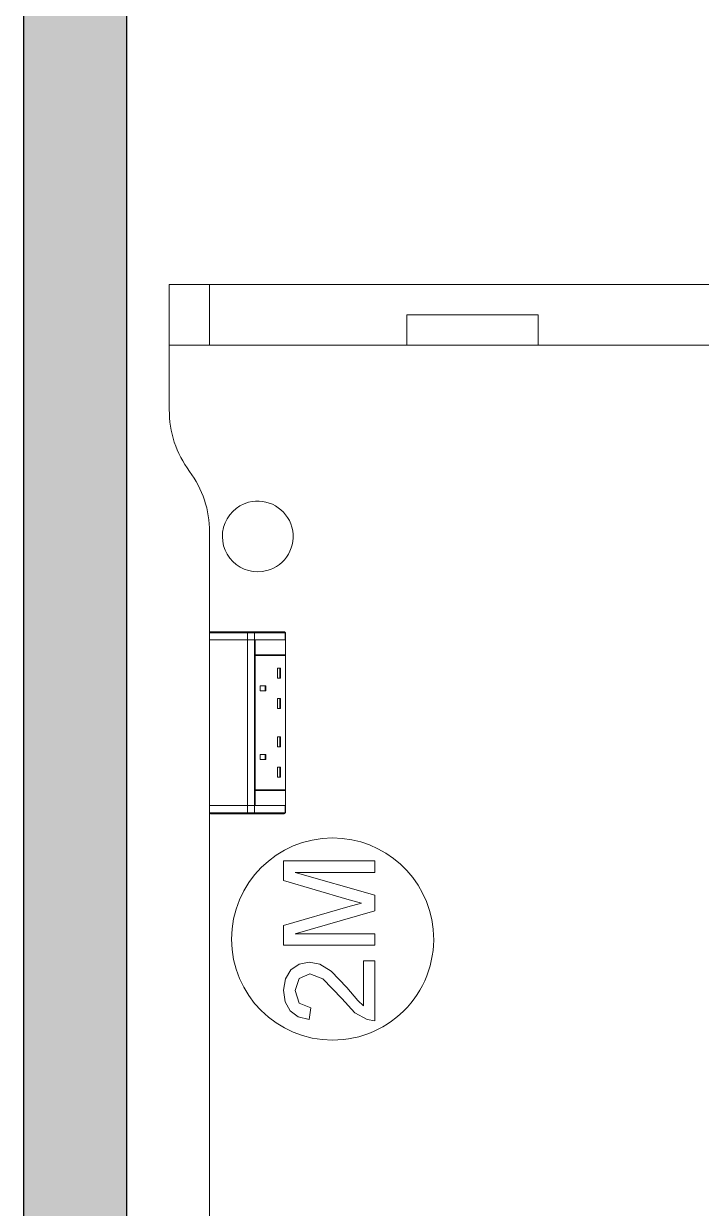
# Model space of a CAD drawing. Header units: millimetres. Extents: x 155927 to 295199, y -4084 to 97293.
# Drawn here: x 220049 to 220719, y 10069 to 11241 of the extents above; entities that cross this region are included whole.
import ezdxf

# ---------------------------------------------------------------- set-up
doc = ezdxf.new("R2010")
doc.units = ezdxf.units.MM
doc.header["$MEASUREMENT"] = 0
for name, color, linetype, lineweight in [('A-WALL-PATT', 7, 'CONTINUOUS', 9), ('I-FURN', 8, 'CONTINUOUS', 9), ('I-WALL', 7, 'CONTINUOUS', 9)]:
    doc.layers.add(name, color=color, linetype=linetype, lineweight=lineweight)

msp = doc.modelspace()

# ---------------------------------------------------------------- hatches: boundary and pattern name
at = {"layer": 'A-WALL-PATT'}
msp.add_hatch(color=256, dxfattribs=at).paths.add_polyline_path([(220150.8, 9815.3), (220150.8, 13607.6), (220048.8, 13607.6), (220048.8, 9815.3)], flags=0)

# ---------------------------------------------------------------- linework, layer by layer
at = {"layer": 'I-FURN'}
for p, q in [((220232.8, 10982.7), (220192.8, 10982.7)), ((220192.8, 10982.7), (220992.8, 10982.7)), ((220192.8, 10922.7), (220192.8, 10982.7)), ((220192.8, 10922.7), (220192.8, 10982.7)), ((220192.8, 10982.7), (220192.8, 10858.8)), ((220992.8, 10982.7), (220192.8, 10982.7)), ((220192.8, 10982.7), (220992.8, 10982.7)), ((220192.8, 10858.8), (220192.8, 10982.7)), ((220952.8, 10982.7), (220232.8, 10982.7)), ((220232.8, 10922.7), (220232.8, 10982.7)), ((220232.8, 10922.7), (220232.8, 10982.7)), ((220427.8, 10922.7), (220427.8, 10952.7)), ((220427.8, 10952.7), (220557.8, 10952.7)), ((220427.8, 10922.7), (220427.8, 10952.7)), ((220557.8, 10952.7), (220427.8, 10952.7)), ((220557.8, 10922.7), (220557.8, 10952.7)), ((220557.8, 10952.7), (220557.8, 10922.7)), ((220427.8, 10922.7), (220192.8, 10922.7)), ((220192.8, 10922.7), (220232.8, 10922.7)), ((220232.8, 10922.7), (220952.8, 10922.7)), ((220557.8, 10922.7), (220427.8, 10922.7)), ((220992.8, 10922.7), (220557.8, 10922.7)), ((220232.8, 10737.7), (220232.8, 10638.1)), ((220232.8, 10638.1), (220232.8, 10737.7)), ((220232.8, 10631.1), (220232.8, 10638.1)), ((220270.3, 10638.1), (220232.8, 10638.1)), ((220232.8, 10638.1), (220232.8, 10631.1)), ((220270.3, 10631.1), (220232.8, 10631.1)), ((220232.8, 10467.1), (220232.8, 10631)), ((220232.8, 10631), (220232.8, 10467.1)), ((220232.8, 10631), (220270.3, 10631)), ((220237.8, 10639.1), (220233.8, 10639.1)), ((220233.8, 10639.1), (220270.9, 10639.1)), ((220237.8, 10639.1), (220237.8, 10638.1)), ((220276.4, 10639.1), (220237.8, 10639.1)), ((220277.2, 10638.1), (220270.3, 10638.1)), ((220270.3, 10638.1), (220270.3, 10631.1)), ((220277.2, 10631.1), (220270.3, 10631.1)), ((220270.3, 10631), (220270.3, 10467.1)), ((220270.3, 10631), (220277.2, 10631)), ((220270.9, 10639.1), (220276.4, 10639.1)), ((220276.4, 10639.1), (220306.7, 10639.1)), ((220276.4, 10639.1), (220306.7, 10639.1)), ((220307.5, 10638.1), (220277.2, 10638.1)), ((220277.2, 10638.1), (220277.2, 10631.1)), ((220307.5, 10631.1), (220277.2, 10631.1)), ((220277.2, 10631), (220277.2, 10467.1)), ((220277.8, 10631), (220277.2, 10631)), ((220277.8, 10616.1), (220277.8, 10631)), ((220278, 10631.1), (220278, 10616.1)), ((220307.9, 10631.1), (220278, 10631.1)), ((220307.3, 10638.9), (220307.3, 10638.9)), ((220307.7, 10638.1), (220307.5, 10638.1)), ((220307.5, 10638.1), (220307.5, 10631.1)), ((220307.7, 10631.1), (220307.5, 10631.1)), ((220307.7, 10638.1), (220307.7, 10631.1)), ((220307.7, 10638.1), (220307.7, 10631.1)), ((220307.7, 10631.1), (220307.7, 10638.1)), ((220307.7, 10631), (220307.7, 10467.1)), ((220307.9, 10616.1), (220307.9, 10631.1)), ((220277.8, 10482.6), (220277.8, 10615.6)), ((220278, 10616.1), (220307.9, 10616.1)), ((220278, 10615.6), (220278, 10482.6)), ((220307.9, 10615.6), (220278, 10615.6)), ((220307.5, 10615.6), (220307.5, 10616.1)), ((220307.9, 10482.6), (220307.9, 10615.6)), ((220302.8, 10603), (220300, 10603)), ((220300, 10603), (220300, 10593)), ((220302.1, 10603), (220302.1, 10593)), ((220302.8, 10603), (220302.8, 10593)), ((220282.8, 10580.5), (220282.8, 10585.5)), ((220282.8, 10585.5), (220288.5, 10585.5)), ((220287.8, 10585.5), (220287.8, 10580.5)), ((220288.5, 10585.5), (220288.5, 10580.5)), ((220302.8, 10593), (220300, 10593)), ((220288.5, 10580.5), (220282.8, 10580.5)), ((220302.8, 10573), (220300, 10573)), ((220300, 10573), (220300, 10563)), ((220302.1, 10573), (220302.1, 10563)), ((220302.8, 10573), (220302.8, 10563)), ((220302.8, 10563), (220300, 10563)), ((220302.8, 10535.2), (220300, 10535.2)), ((220300, 10535.2), (220300, 10525.2)), ((220302.8, 10525.2), (220300, 10525.2)), ((220302.1, 10535.2), (220302.1, 10525.2)), ((220302.8, 10535.2), (220302.8, 10525.2)), ((220288.5, 10517.7), (220282.8, 10517.7)), ((220282.8, 10517.7), (220282.8, 10512.7)), ((220287.8, 10517.7), (220287.8, 10512.7)), ((220288.5, 10517.7), (220288.5, 10512.7)), ((220288.5, 10512.7), (220282.8, 10512.7)), ((220302.8, 10505.2), (220300, 10505.2)), ((220300, 10505.2), (220300, 10495.2)), ((220302.1, 10505.2), (220302.1, 10495.2)), ((220302.8, 10505.2), (220302.8, 10495.2)), ((220302.8, 10495.2), (220300, 10495.2)), ((220277.8, 10467.1), (220277.8, 10482.1)), ((220307.9, 10482.6), (220278, 10482.6)), ((220278, 10482.1), (220278, 10467.1)), ((220307.9, 10482.1), (220278, 10482.1)), ((220307.5, 10482.1), (220307.5, 10482.6)), ((220307.9, 10467.1), (220307.9, 10482.1)), ((220270.3, 10467.1), (220232.8, 10467.1)), ((220232.8, 10460), (220232.8, 10467)), ((220232.8, 10460), (220232.8, 10467)), ((220232.8, 10467), (220270.3, 10467)), ((220277.2, 10467.1), (220270.3, 10467.1)), ((220270.3, 10460), (220270.3, 10467)), ((220270.3, 10467), (220277.2, 10467)), ((220278, 10467.1), (220275.6, 10467.1)), ((220277.2, 10467.1), (220277.8, 10467.1)), ((220277.2, 10460), (220277.2, 10467)), ((220277.2, 10467), (220307.5, 10467)), ((220278, 10467.1), (220307.9, 10467.1)), ((220307.5, 10460), (220307.5, 10467)), ((220307.5, 10467), (220307.7, 10467)), ((220307.7, 10467), (220307.7, 10460)), ((220307.7, 10467), (220307.7, 10460)), ((220307.7, 10467), (220307.7, 10460)), ((220232.8, 10460), (220232.8, 9627.7)), ((220232.8, 9627.7), (220232.8, 10460)), ((220232.8, 10460), (220270.3, 10460)), ((220233.8, 10459), (220233.8, 10459)), ((220270.9, 10459), (220233.8, 10459)), ((220233.8, 10459), (220237.8, 10459)), ((220237.8, 10460), (220237.8, 10459)), ((220237.8, 10459), (220276.4, 10459)), ((220270.3, 10460), (220277.2, 10460)), ((220276.4, 10459), (220270.9, 10459)), ((220306.7, 10459), (220276.4, 10459)), ((220306.7, 10459), (220276.4, 10459)), ((220277.2, 10460), (220307.5, 10460)), ((220307.3, 10459.2), (220307.3, 10459.3)), ((220307.5, 10460), (220307.7, 10460)), ((220396.4, 10412.3), (220306, 10412.3)), ((220306, 10412.3), (220306, 10392.8)), ((220396.4, 10401), (220396.4, 10412.3)), ((220396.4, 10378.3), (220317.3, 10401)), ((220317.3, 10401), (220396.4, 10401)), ((220306, 10392.8), (220368.6, 10374.6)), ((220368.6, 10374.6), (220383, 10370.6)), ((220396.4, 10362.9), (220396.4, 10378.3)), ((220369.7, 10366.9), (220306, 10348.4)), ((220317.3, 10340.2), (220396.4, 10362.9)), ((220383, 10370.6), (220369.7, 10366.9)), ((220306, 10348.4), (220306, 10328.9)), ((220396.4, 10340.2), (220317.3, 10340.2)), ((220396.4, 10328.9), (220396.4, 10340.2)), ((220306, 10328.9), (220396.4, 10328.9)), ((220313.2, 10304.5), (220307.8, 10295.7)), ((220321.3, 10310.1), (220313.2, 10304.5)), ((220331.2, 10312), (220321.3, 10310.1)), ((220341.9, 10310), (220331.2, 10312)), ((220353, 10303.3), (220341.9, 10310)), ((220368.5, 10287.1), (220353, 10303.3)), ((220385.1, 10313.4), (220385.1, 10269)), ((220396.4, 10313.4), (220385.1, 10313.4)), ((220396.4, 10254.1), (220396.4, 10313.4)), ((220307.8, 10295.7), (220306, 10284.3)), ((220317.3, 10284.1), (220321.5, 10296.1)), ((220321.5, 10296.1), (220331.9, 10300.7)), ((220331.9, 10300.7), (220344.7, 10295.8)), ((220344.7, 10295.8), (220363.5, 10276.3)), ((220306, 10284.3), (220307.6, 10272.9)), ((220321.4, 10271.5), (220317.3, 10284.1)), ((220379.3, 10274.1), (220368.5, 10287.1)), ((220307.6, 10272.9), (220312.5, 10264.1)), ((220332.8, 10266.8), (220321.4, 10271.5)), ((220331.4, 10255.5), (220332.8, 10266.8)), ((220363.5, 10276.3), (220376.6, 10262.1)), ((220385.1, 10269), (220379.3, 10274.1)), ((220312.5, 10264.1), (220320.5, 10258.2)), ((220320.5, 10258.2), (220331.4, 10255.5)), ((220376.6, 10262.1), (220388.6, 10255.3)), ((220388.6, 10255.3), (220396.4, 10254.1))]:
    msp.add_line(p, q, dxfattribs=at)
at = {"layer": 'I-FURN', "flags": 128}
for points in [[(220233.8, 10639.1), (220233.8, 10639.1), (220233.7, 10639.1), (220233.7, 10639.1), (220233.7, 10639.1), (220233.6, 10639.1), (220233.6, 10639.1), (220233.5, 10639.1), (220233.5, 10639.1), (220233.5, 10639.1), (220233.4, 10639.1), (220233.4, 10639), (220233.4, 10639), (220233.3, 10639), (220233.3, 10639), (220233.3, 10639), (220233.2, 10638.9), (220233.2, 10638.9), (220233.2, 10638.9), (220233.1, 10638.9), (220233.1, 10638.8), (220233.1, 10638.8), (220233.1, 10638.8), (220233, 10638.7), (220233, 10638.7), (220233, 10638.7), (220233, 10638.6), (220232.9, 10638.6), (220232.9, 10638.6), (220232.9, 10638.5), (220232.9, 10638.5), (220232.9, 10638.5), (220232.9, 10638.4), (220232.9, 10638.4), (220232.8, 10638.3), (220232.8, 10638.3), (220232.8, 10638.3), (220232.8, 10638.2), (220232.8, 10638.2), (220232.8, 10638.1), (220232.8, 10638.1)], [(220237.8, 10639.1), (220237.7, 10639.1), (220237.5, 10639.1), (220237.3, 10639.1), (220237.2, 10639.1), (220237, 10639.1), (220236.9, 10639.1), (220236.7, 10639.1), (220236.6, 10639.1), (220236.4, 10639.1), (220236.3, 10639.1), (220236.1, 10639.1), (220236, 10639.1), (220235.8, 10639.1), (220235.7, 10639.1), (220235.6, 10639.1), (220235.4, 10639.1), (220235.3, 10639.1), (220235.2, 10639.1), (220235.1, 10639.1), (220235, 10639.1), (220234.8, 10639.1), (220234.7, 10639.1), (220234.6, 10639.1), (220234.5, 10639.1), (220234.5, 10639.1), (220234.4, 10639.1), (220234.3, 10639.1), (220234.2, 10639.1), (220234.2, 10639.1), (220234.1, 10639.1), (220234, 10639.1), (220234, 10639.1), (220233.9, 10639.1), (220233.9, 10639.1), (220233.9, 10639.1), (220233.9, 10639.1), (220233.8, 10639.1), (220233.8, 10639.1), (220233.8, 10639.1)], [(220233.8, 10639.1), (220233.8, 10639.1), (220233.8, 10639.1)], [(220233.8, 10639.1), (220234.1, 10639.1), (220234.5, 10639.1), (220235.1, 10639.1), (220235.8, 10639.1), (220236.6, 10639.1), (220237.5, 10639.1), (220238.6, 10639.1), (220239.8, 10639.1), (220241.1, 10639.1), (220242.6, 10639.1), (220244.2, 10639.1), (220245.9, 10639.1), (220247.7, 10639.1), (220249.6, 10639.1), (220251.7, 10639.1), (220253.8, 10639.1), (220256.1, 10639.1), (220258.4, 10639.1), (220260.9, 10639.1), (220263.5, 10639.1), (220266.1, 10639.1), (220268.8, 10639.1), (220270.9, 10639.1)], [(220270.9, 10639.1), (220271, 10639.1), (220271.1, 10639.1), (220271.3, 10639.1), (220271.4, 10639.1), (220271.6, 10639.1), (220271.7, 10639.1), (220271.9, 10639.1), (220272, 10639.1), (220272.2, 10639.1), (220272.3, 10639.1), (220272.5, 10639.1), (220272.6, 10639.1), (220272.8, 10639.1), (220273, 10639.1), (220273.1, 10639.1), (220273.3, 10639.1), (220273.4, 10639.1), (220273.6, 10639.1), (220273.7, 10639.1), (220273.9, 10639.1), (220274.1, 10639.1), (220274.2, 10639.1), (220274.4, 10639.1), (220274.5, 10639.1), (220274.7, 10639.1), (220274.8, 10639.1), (220275, 10639.1), (220275.1, 10639.1), (220275.2, 10639.1), (220275.4, 10639.1), (220275.5, 10639.1), (220275.6, 10639.1), (220275.8, 10639.1), (220275.9, 10639.1), (220276, 10639.1), (220276.1, 10639.1), (220276.2, 10639.1), (220276.3, 10639.1), (220276.4, 10639.1)], [(220307.7, 10638.1), (220307.7, 10638.2), (220307.7, 10638.2), (220307.7, 10638.3), (220307.7, 10638.3), (220307.6, 10638.3), (220307.6, 10638.4), (220307.6, 10638.4), (220307.6, 10638.5), (220307.6, 10638.5), (220307.6, 10638.5), (220307.6, 10638.6), (220307.6, 10638.6), (220307.5, 10638.6)], [(220232.8, 10460), (220232.8, 10460), (220232.8, 10459.9), (220232.8, 10459.9), (220232.8, 10459.9), (220232.8, 10459.8), (220232.9, 10459.8), (220232.9, 10459.7), (220232.9, 10459.7), (220232.9, 10459.7), (220232.9, 10459.6), (220232.9, 10459.6), (220232.9, 10459.6), (220233, 10459.5), (220233, 10459.5), (220233, 10459.5), (220233, 10459.4), (220233, 10459.4), (220233.1, 10459.4), (220233.1, 10459.3), (220233.1, 10459.3), (220233.2, 10459.3), (220233.2, 10459.2), (220233.2, 10459.2), (220233.2, 10459.2), (220233.3, 10459.2), (220233.3, 10459.2), (220233.4, 10459.1), (220233.4, 10459.1), (220233.4, 10459.1), (220233.5, 10459.1), (220233.5, 10459.1), (220233.5, 10459.1), (220233.6, 10459), (220233.6, 10459), (220233.7, 10459), (220233.7, 10459), (220233.7, 10459), (220233.8, 10459), (220233.8, 10459), (220233.8, 10459)], [(220270.9, 10459), (220268.1, 10459), (220265.4, 10459), (220262.8, 10459), (220260.2, 10459), (220257.8, 10459), (220255.5, 10459), (220253.3, 10459), (220251.1, 10459), (220249.1, 10459), (220247.2, 10459), (220245.4, 10459), (220243.8, 10459), (220242.2, 10459), (220240.8, 10459), (220239.5, 10459), (220238.3, 10459), (220237.3, 10459), (220236.3, 10459), (220235.6, 10459), (220234.9, 10459), (220234.4, 10459), (220234, 10459), (220233.8, 10459)], [(220233.8, 10459), (220233.8, 10459), (220233.8, 10459), (220233.9, 10459), (220233.9, 10459), (220233.9, 10459), (220233.9, 10459), (220234, 10459), (220234, 10459), (220234.1, 10459), (220234.1, 10459), (220234.2, 10459), (220234.3, 10459), (220234.4, 10459), (220234.4, 10459), (220234.5, 10459), (220234.6, 10459), (220234.7, 10459), (220234.8, 10459), (220234.9, 10459), (220235, 10459), (220235.2, 10459), (220235.3, 10459), (220235.4, 10459), (220235.5, 10459), (220235.7, 10459), (220235.8, 10459), (220235.9, 10459), (220236.1, 10459), (220236.2, 10459), (220236.4, 10459), (220236.5, 10459), (220236.7, 10459), (220236.8, 10459), (220237, 10459), (220237.1, 10459), (220237.3, 10459), (220237.5, 10459), (220237.6, 10459), (220237.8, 10459), (220237.8, 10459)], [(220276.4, 10459), (220276.3, 10459), (220276.2, 10459), (220276.1, 10459), (220276, 10459), (220275.9, 10459), (220275.8, 10459), (220275.6, 10459), (220275.5, 10459), (220275.4, 10459), (220275.2, 10459), (220275.1, 10459), (220275, 10459), (220274.8, 10459), (220274.7, 10459), (220274.5, 10459), (220274.4, 10459), (220274.2, 10459), (220274.1, 10459), (220273.9, 10459), (220273.7, 10459), (220273.6, 10459), (220273.4, 10459), (220273.3, 10459), (220273.1, 10459), (220273, 10459), (220272.8, 10459), (220272.6, 10459), (220272.5, 10459), (220272.3, 10459), (220272.2, 10459), (220272, 10459), (220271.9, 10459), (220271.7, 10459), (220271.6, 10459), (220271.4, 10459), (220271.3, 10459), (220271.1, 10459), (220271, 10459), (220270.9, 10459)], [(220307.5, 10459.5), (220307.6, 10459.5), (220307.6, 10459.6), (220307.6, 10459.6), (220307.6, 10459.7), (220307.6, 10459.7), (220307.6, 10459.7), (220307.6, 10459.8), (220307.6, 10459.8), (220307.7, 10459.8), (220307.7, 10459.9), (220307.7, 10459.9), (220307.7, 10460), (220307.7, 10460), (220307.7, 10460)]]:
    msp.add_lwpolyline(points, dxfattribs=at)
at = {"layer": 'I-FURN'}
for centre, radius, start, end in [((220292.9, 10857.7), 100, 179.3744, 216.8699), ((220292.9, 10857.7), 100, 179.3744, 216.8699), ((220132.8, 10737.7), 100, 0, 36.8699), ((220132.8, 10737.7), 100, 0, 36.8699), ((220280.4, 10733.3), 35, 105, 165), ((220280.4, 10733.3), 35, 285, 105), ((220280.4, 10733.3), 35, 165.2996, 285), ((220354.5, 10335), 100, 90, 270), ((220354.5, 10335), 100, 5.6547, 90), ((220354.5, 10335), 100, 270, 5.4446)]:
    msp.add_arc(centre, radius, start, end, dxfattribs=at)
at = {"layer": 'I-FURN', "extrusion": (0, 0, -1)}
for centre, major_axis, ratio, start_param, end_param in [((220233.8, 10638.1), (0, -1), 0.998113, 1.570796, 3.141593), ((220270.9, 10638.1), (0, -1), 0.56467, 1.570796, 3.141593), ((220276.4, 10638.1), (0, -1), 0.819152, 3.141593, 4.712389), ((220306.7, 10638.1), (0, 1), 0.819152, 0, 1.570796), ((220233.8, 10460), (0, -1), 0.998113, 0, 1.570796), ((220270.9, 10460), (0, -1), 0.56467, 0, 1.570796), ((220276.4, 10460), (0, -1), 0.819152, 4.712389, 6.283185), ((220306.7, 10460), (0, -1), 0.819152, 4.712389, 6.283185)]:
    msp.add_ellipse(centre, major_axis=major_axis, ratio=ratio, start_param=start_param, end_param=end_param, dxfattribs=at)
at = {"layer": 'I-WALL', "lineweight": 30}
for p, q in [((220048.8, 13505.6), (220048.8, 9815.3)), ((220150.8, 9815.3), (220150.8, 13505.6))]:
    msp.add_line(p, q, dxfattribs=at)

doc.saveas('drawing.dxf')
